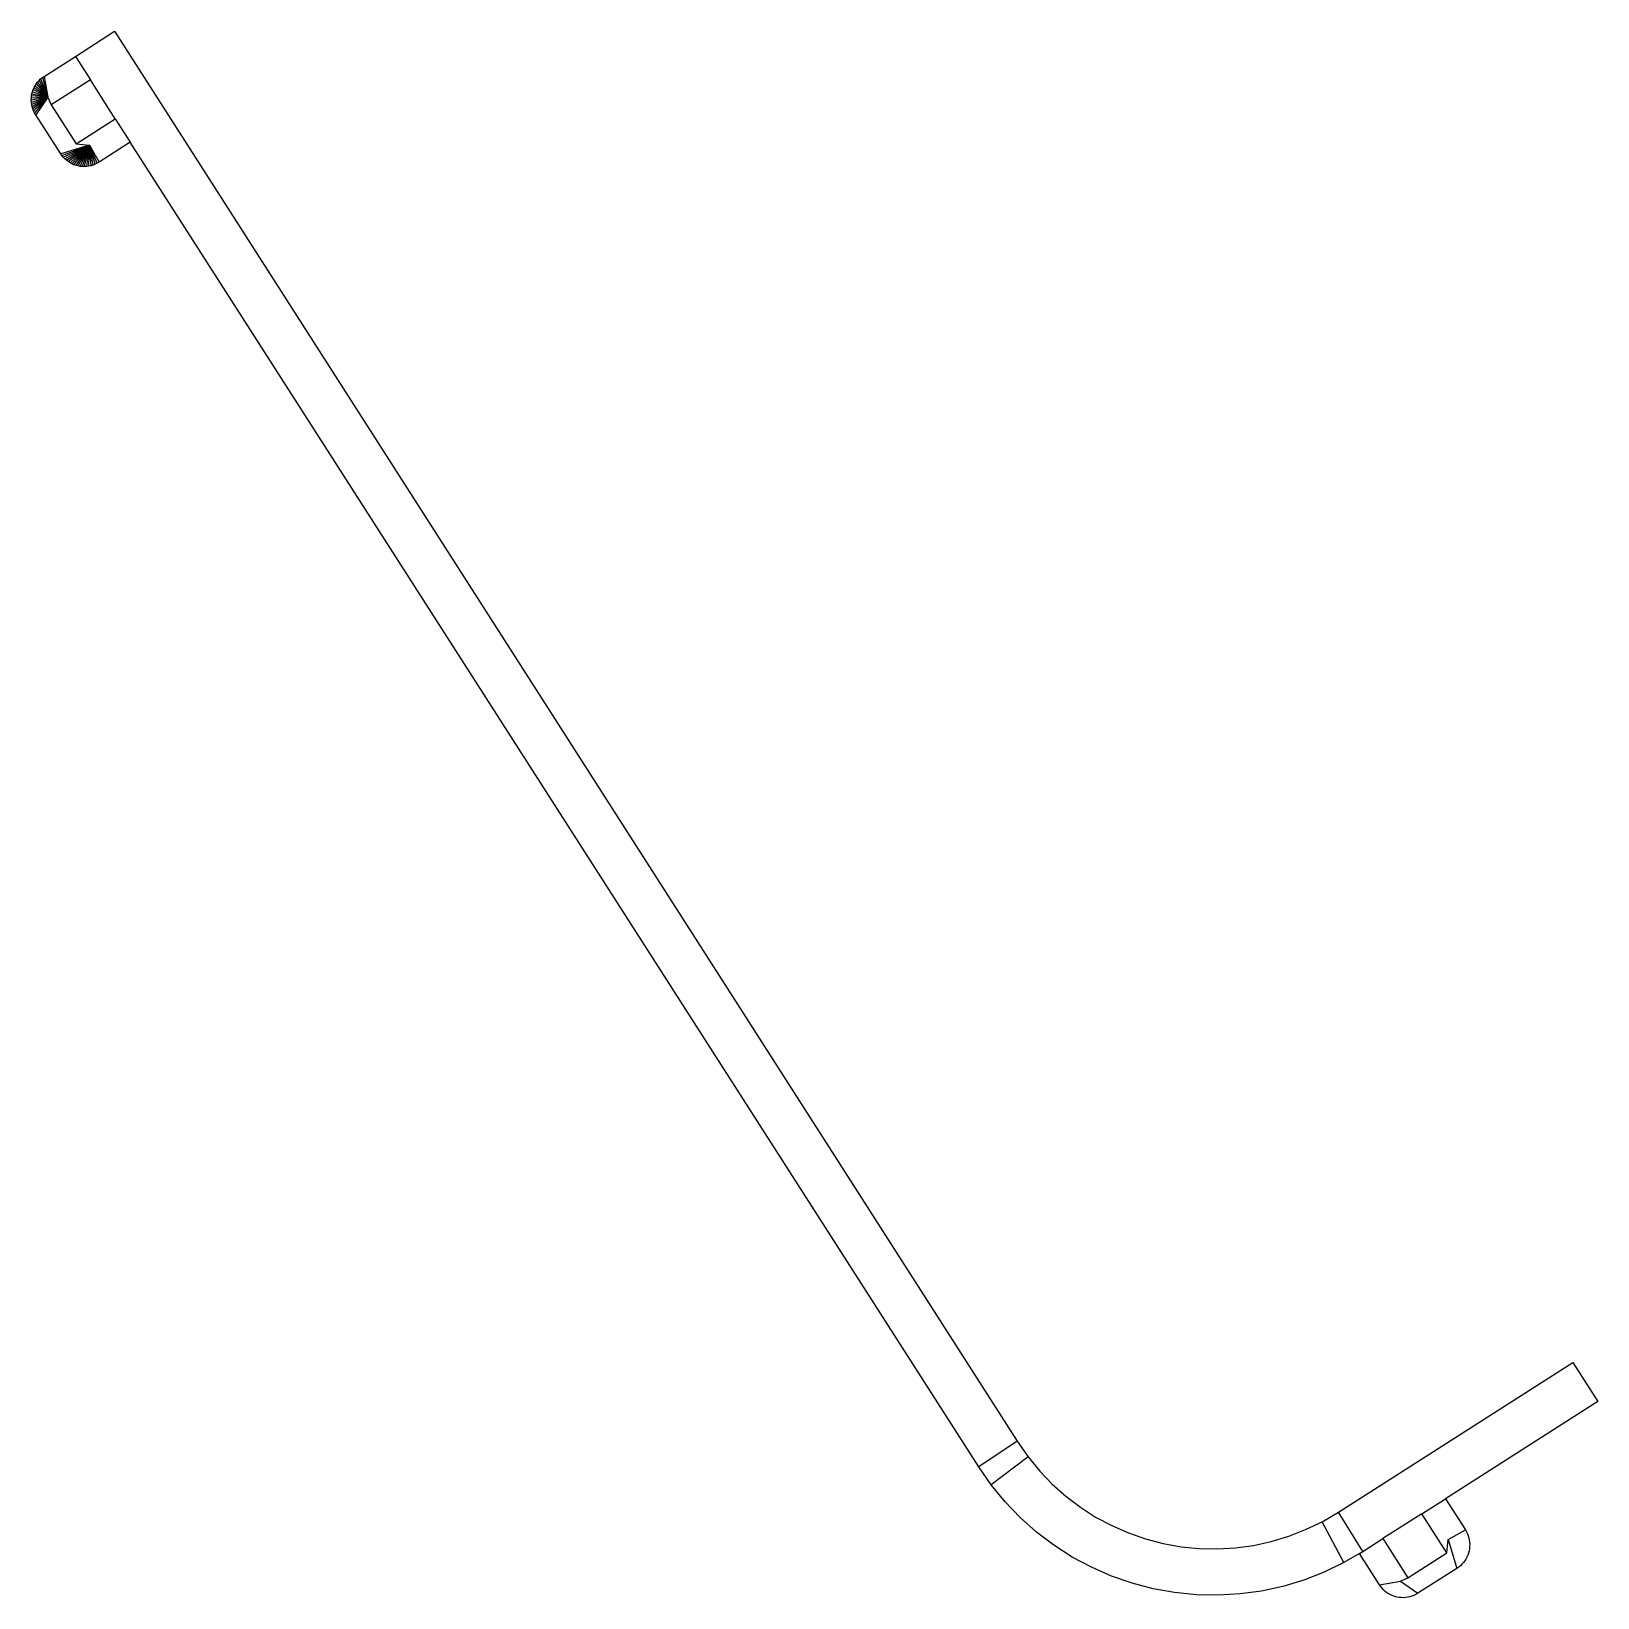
# Model space of a CAD drawing. Extents: x 5 to 8456, y 5 to 8456.
import ezdxf

# ---------------------------------------------------------------- set-up
doc = ezdxf.new("R2010")
doc.units = 0

msp = doc.modelspace()

# ---------------------------------------------------------------- linework, layer by layer
at = {"layer": 'Layer 1'}
for p, q in [((242.517, 8320.52), (454.079, 8455.64)), ((454.079, 8455.64), (5324.15, 849.018)), ((74.086, 8212.68), (242.517, 8320.52)), ((242.517, 8320.52), (323.398, 8194.2)), ((46.8315, 8190.31), (55.3204, 8198.47)), ((55.3204, 8198.47), (64.4244, 8205.94)), ((55.3204, 8198.47), (94.2789, 8099.66)), ((64.4244, 8205.94), (74.086, 8212.68)), ((64.4244, 8205.94), (94.2789, 8099.66)), ((74.086, 8212.68), (94.2789, 8099.66)), ((6.38521, 8106.89), (8.45087, 8118.49)), ((8.45087, 8118.49), (11.4242, 8129.89)), ((8.45087, 8118.49), (94.2789, 8099.66)), ((11.4242, 8129.89), (15.2828, 8141.01)), ((11.4242, 8129.89), (94.2789, 8099.66)), ((15.2828, 8141.01), (20.0023, 8151.8)), ((15.2828, 8141.01), (94.2789, 8099.66)), ((20.0023, 8151.8), (25.5541, 8162.19)), ((20.0023, 8151.8), (94.2789, 8099.66)), ((25.5541, 8162.19), (31.9022, 8172.11)), ((25.5541, 8162.19), (94.2789, 8099.66)), ((31.9022, 8172.11), (39.008, 8181.5)), ((31.9022, 8172.11), (94.2789, 8099.66)), ((39.008, 8181.5), (46.8315, 8190.31)), ((39.008, 8181.5), (94.2789, 8099.66)), ((46.8315, 8190.31), (94.2789, 8099.66)), ((323.398, 8194.2), (112.855, 8059.4)), ((458.193, 7983.66), (323.398, 8194.2)), ((94.2789, 8099.66), (5, 8083.4)), ((5, 8083.4), (5.23079, 8095.17)), ((5.69332, 8071.64), (5, 8083.4)), ((5.23079, 8095.17), (6.38521, 8106.89)), ((94.2789, 8099.66), (5.23079, 8095.17)), ((94.2789, 8099.66), (5.69332, 8071.64)), ((7.30837, 8059.98), (5.69332, 8071.64)), ((94.2789, 8099.66), (6.38521, 8106.89)), ((94.2789, 8099.66), (7.30837, 8059.98)), ((9.83203, 8048.47), (7.30837, 8059.98)), ((94.2789, 8099.66), (9.83203, 8048.47)), ((13.2512, 8037.2), (9.83203, 8048.47)), ((94.2789, 8099.66), (13.2512, 8037.2)), ((17.5446, 8026.23), (13.2512, 8037.2)), ((94.2789, 8099.66), (17.5446, 8026.23)), ((94.2789, 8099.66), (22.6849, 8015.64)), ((94.2789, 8099.66), (28.6409, 8005.47)), ((94.2789, 8099.66), (112.855, 8059.4)), ((112.855, 8059.4), (247.651, 7848.86)), ((22.6849, 8015.64), (17.5446, 8026.23)), ((28.6409, 8005.47), (22.6849, 8015.64)), ((163.437, 7794.93), (28.6409, 8005.47)), ((247.651, 7848.86), (458.193, 7983.66)), ((458.193, 7983.66), (539.078, 7857.32)), ((318.561, 7842.08), (163.437, 7794.93)), ((170.172, 7785.27), (163.437, 7794.93)), ((170.172, 7785.27), (318.561, 7842.08)), ((177.644, 7776.17), (170.172, 7785.27)), ((177.644, 7776.17), (318.561, 7842.08)), ((185.808, 7767.68), (177.644, 7776.17)), ((185.808, 7767.68), (318.561, 7842.08)), ((194.612, 7759.85), (318.561, 7842.08)), ((204.004, 7752.75), (318.561, 7842.08)), ((213.923, 7746.4), (318.561, 7842.08)), ((224.312, 7740.84), (318.561, 7842.08)), ((235.102, 7736.12), (318.561, 7842.08)), ((246.23, 7732.26), (318.561, 7842.08)), ((247.651, 7848.86), (318.561, 7842.08)), ((257.627, 7729.29), (318.561, 7842.08)), ((269.223, 7727.22), (318.561, 7842.08)), ((280.945, 7726.07), (318.561, 7842.08)), ((292.722, 7725.84), (318.561, 7842.08)), ((304.479, 7726.53), (318.561, 7842.08)), ((316.145, 7728.15), (318.561, 7842.08)), ((318.561, 7842.08), (370.646, 7749.49)), ((338.919, 7734.09), (318.561, 7842.08)), ((327.649, 7730.67), (318.561, 7842.08)), ((349.887, 7738.39), (318.561, 7842.08)), ((360.485, 7743.53), (318.561, 7842.08)), ((539.078, 7857.32), (370.646, 7749.49)), ((5116.23, 710.209), (539.078, 7857.32)), ((194.612, 7759.85), (185.808, 7767.68)), ((204.004, 7752.75), (194.612, 7759.85)), ((213.923, 7746.4), (204.004, 7752.75)), ((224.312, 7740.84), (213.923, 7746.4)), ((235.102, 7736.12), (224.312, 7740.84)), ((246.23, 7732.26), (235.102, 7736.12)), ((257.627, 7729.29), (246.23, 7732.26)), ((269.223, 7727.22), (257.627, 7729.29)), ((280.945, 7726.07), (269.223, 7727.22)), ((292.722, 7725.84), (280.945, 7726.07)), ((304.479, 7726.53), (292.722, 7725.84)), ((316.145, 7728.15), (304.479, 7726.53)), ((327.649, 7730.67), (316.145, 7728.15)), ((338.919, 7734.09), (327.649, 7730.67)), ((349.887, 7738.39), (338.919, 7734.09)), ((360.485, 7743.53), (349.887, 7738.39)), ((370.646, 7749.49), (360.485, 7743.53)), ((7057.43, 467.06), (8321.03, 1274.46)), ((8321.03, 1274.46), (8455.64, 1063.79)), ((8455.64, 1063.79), (7634.02, 538.844)), ((5324.15, 849.018), (5116.23, 710.209)), ((5324.15, 849.018), (5382.95, 764.238)), ((5382.95, 764.238), (5183.49, 613.522)), ((5382.95, 764.238), (5445.15, 688.314)), ((5183.49, 613.522), (5116.23, 710.209)), ((5445.15, 688.314), (5513.11, 617.503)), ((5258.13, 522.413), (5183.49, 613.522)), ((5513.11, 617.503), (5586.43, 552.244)), ((5339.69, 437.44), (5258.13, 522.413)), ((5586.43, 552.244), (5664.63, 492.937)), ((7507.61, 458.077), (7634.02, 538.844)), ((7634.02, 538.844), (7741.68, 370.332)), ((5427.66, 359.128), (5339.69, 437.44)), ((5664.63, 492.937), (5747.25, 439.948)), ((5747.25, 439.948), (5833.77, 393.606)), ((6968.54, 414.904), (7057.43, 467.06)), ((7187.87, 253.787), (7057.43, 467.06)), ((7507.61, 458.077), (7296.94, 323.48)), ((7642.19, 247.433), (7507.61, 458.077)), ((5521.51, 287.961), (5427.66, 359.128)), ((5833.77, 393.606), (5923.66, 354.195)), ((5923.66, 354.195), (6016.36, 321.957)), ((6788.77, 336.453), (6880.2, 372.148)), ((6880.2, 372.148), (6968.54, 414.904)), ((7086.2, 194.321), (6968.54, 414.904)), ((7649.04, 318.334), (7741.68, 370.332)), ((7741.68, 370.332), (7747.63, 360.166)), ((7747.63, 360.166), (7752.76, 349.565)), ((7752.76, 349.565), (7757.04, 338.592)), ((7757.04, 338.592), (7760.45, 327.32)), ((5620.65, 224.375), (5521.51, 287.961)), ((6016.36, 321.957), (6111.31, 297.093)), ((6111.31, 297.093), (6207.92, 279.754)), ((6207.92, 279.754), (6305.58, 270.049)), ((6305.58, 270.049), (6403.71, 268.037)), ((6403.71, 268.037), (6501.7, 273.729)), ((6501.7, 273.729), (6598.93, 287.093)), ((6598.93, 287.093), (6694.82, 308.045)), ((6694.82, 308.045), (6788.77, 336.453)), ((7170.1, 243.399), (7187.87, 253.787)), ((7187.87, 253.787), (7296.94, 323.48)), ((7296.94, 323.48), (7431.53, 112.837)), ((7642.19, 247.433), (7649.04, 318.334)), ((7649.04, 318.334), (7696.04, 163.17)), ((7761.77, 257.298), (7758.79, 245.904)), ((7760.45, 327.32), (7762.97, 315.813)), ((7763.85, 268.891), (7761.77, 257.298)), ((7762.97, 315.813), (7764.57, 304.145)), ((7765.01, 280.611), (7763.85, 268.891)), ((7764.57, 304.145), (7765.25, 292.386)), ((7765.25, 292.386), (7765.01, 280.611)), ((5724.47, 168.763), (5620.65, 224.375)), ((7086.2, 194.321), (6980.19, 143.014)), ((7170.1, 243.399), (7086.2, 194.321)), ((7278.21, 74.2122), (7170.1, 243.399)), ((7431.53, 112.837), (7642.19, 247.433)), ((7705.71, 169.895), (7696.04, 163.17)), ((7714.82, 177.358), (7705.71, 169.895)), ((7723.32, 185.515), (7714.82, 177.358)), ((7731.15, 194.313), (7723.32, 185.515)), ((7738.27, 203.698), (7731.15, 194.313)), ((7744.63, 213.61), (7738.27, 203.698)), ((7750.19, 223.994), (7744.63, 213.61)), ((7754.92, 234.78), (7750.19, 223.994)), ((7758.79, 245.904), (7754.92, 234.78)), ((5832.34, 121.471), (5724.47, 168.763)), ((5943.58, 82.7853), (5832.34, 121.471)), ((6870.47, 100.18), (6757.73, 66.0904)), ((6980.19, 143.014), (6870.47, 100.18)), ((7278.21, 74.2122), (7391.24, 94.2971)), ((7391.24, 94.2971), (7431.53, 112.837)), ((7391.24, 94.2971), (7485.38, 28.5709)), ((7696.04, 163.17), (7485.38, 28.5709)), ((6057.52, 52.9487), (5943.58, 82.7853)), ((6173.45, 32.1415), (6057.52, 52.9487)), ((6290.65, 20.4958), (6173.45, 32.1415)), ((6408.4, 18.08), (6290.65, 20.4958)), ((6525.99, 24.9124), (6408.4, 18.08)), ((6642.67, 40.9491), (6525.99, 24.9124)), ((6757.73, 66.0904), (6642.67, 40.9491)), ((7284.94, 64.5428), (7278.21, 74.2122)), ((7292.4, 55.4327), (7284.94, 64.5428)), ((7300.56, 46.9353), (7292.4, 55.4327)), ((7309.35, 39.1042), (7300.56, 46.9353)), ((7318.74, 31.9876), (7309.35, 39.1042)), ((7328.65, 25.6295), (7318.74, 31.9876)), ((7339.03, 20.0678), (7328.65, 25.6295)), ((7349.82, 15.3387), (7339.03, 20.0678)), ((7360.95, 11.4697), (7349.82, 15.3387)), ((7372.34, 8.48616), (7360.95, 11.4697)), ((7383.93, 6.40548), (7372.34, 8.48616)), ((7395.65, 5.2408), (7383.93, 6.40548)), ((7407.43, 5), (7395.65, 5.2408)), ((7419.19, 5.68355), (7407.43, 5)), ((7430.86, 7.28787), (7419.19, 5.68355)), ((7442.36, 9.8008), (7430.86, 7.28787)), ((7453.64, 13.2097), (7442.36, 9.8008)), ((7464.61, 17.4943), (7453.64, 13.2097)), ((7475.21, 22.6246), (7464.61, 17.4943)), ((7485.38, 28.5709), (7475.21, 22.6246))]:
    msp.add_line(p, q, dxfattribs=at)

doc.saveas('drawing.dxf')
